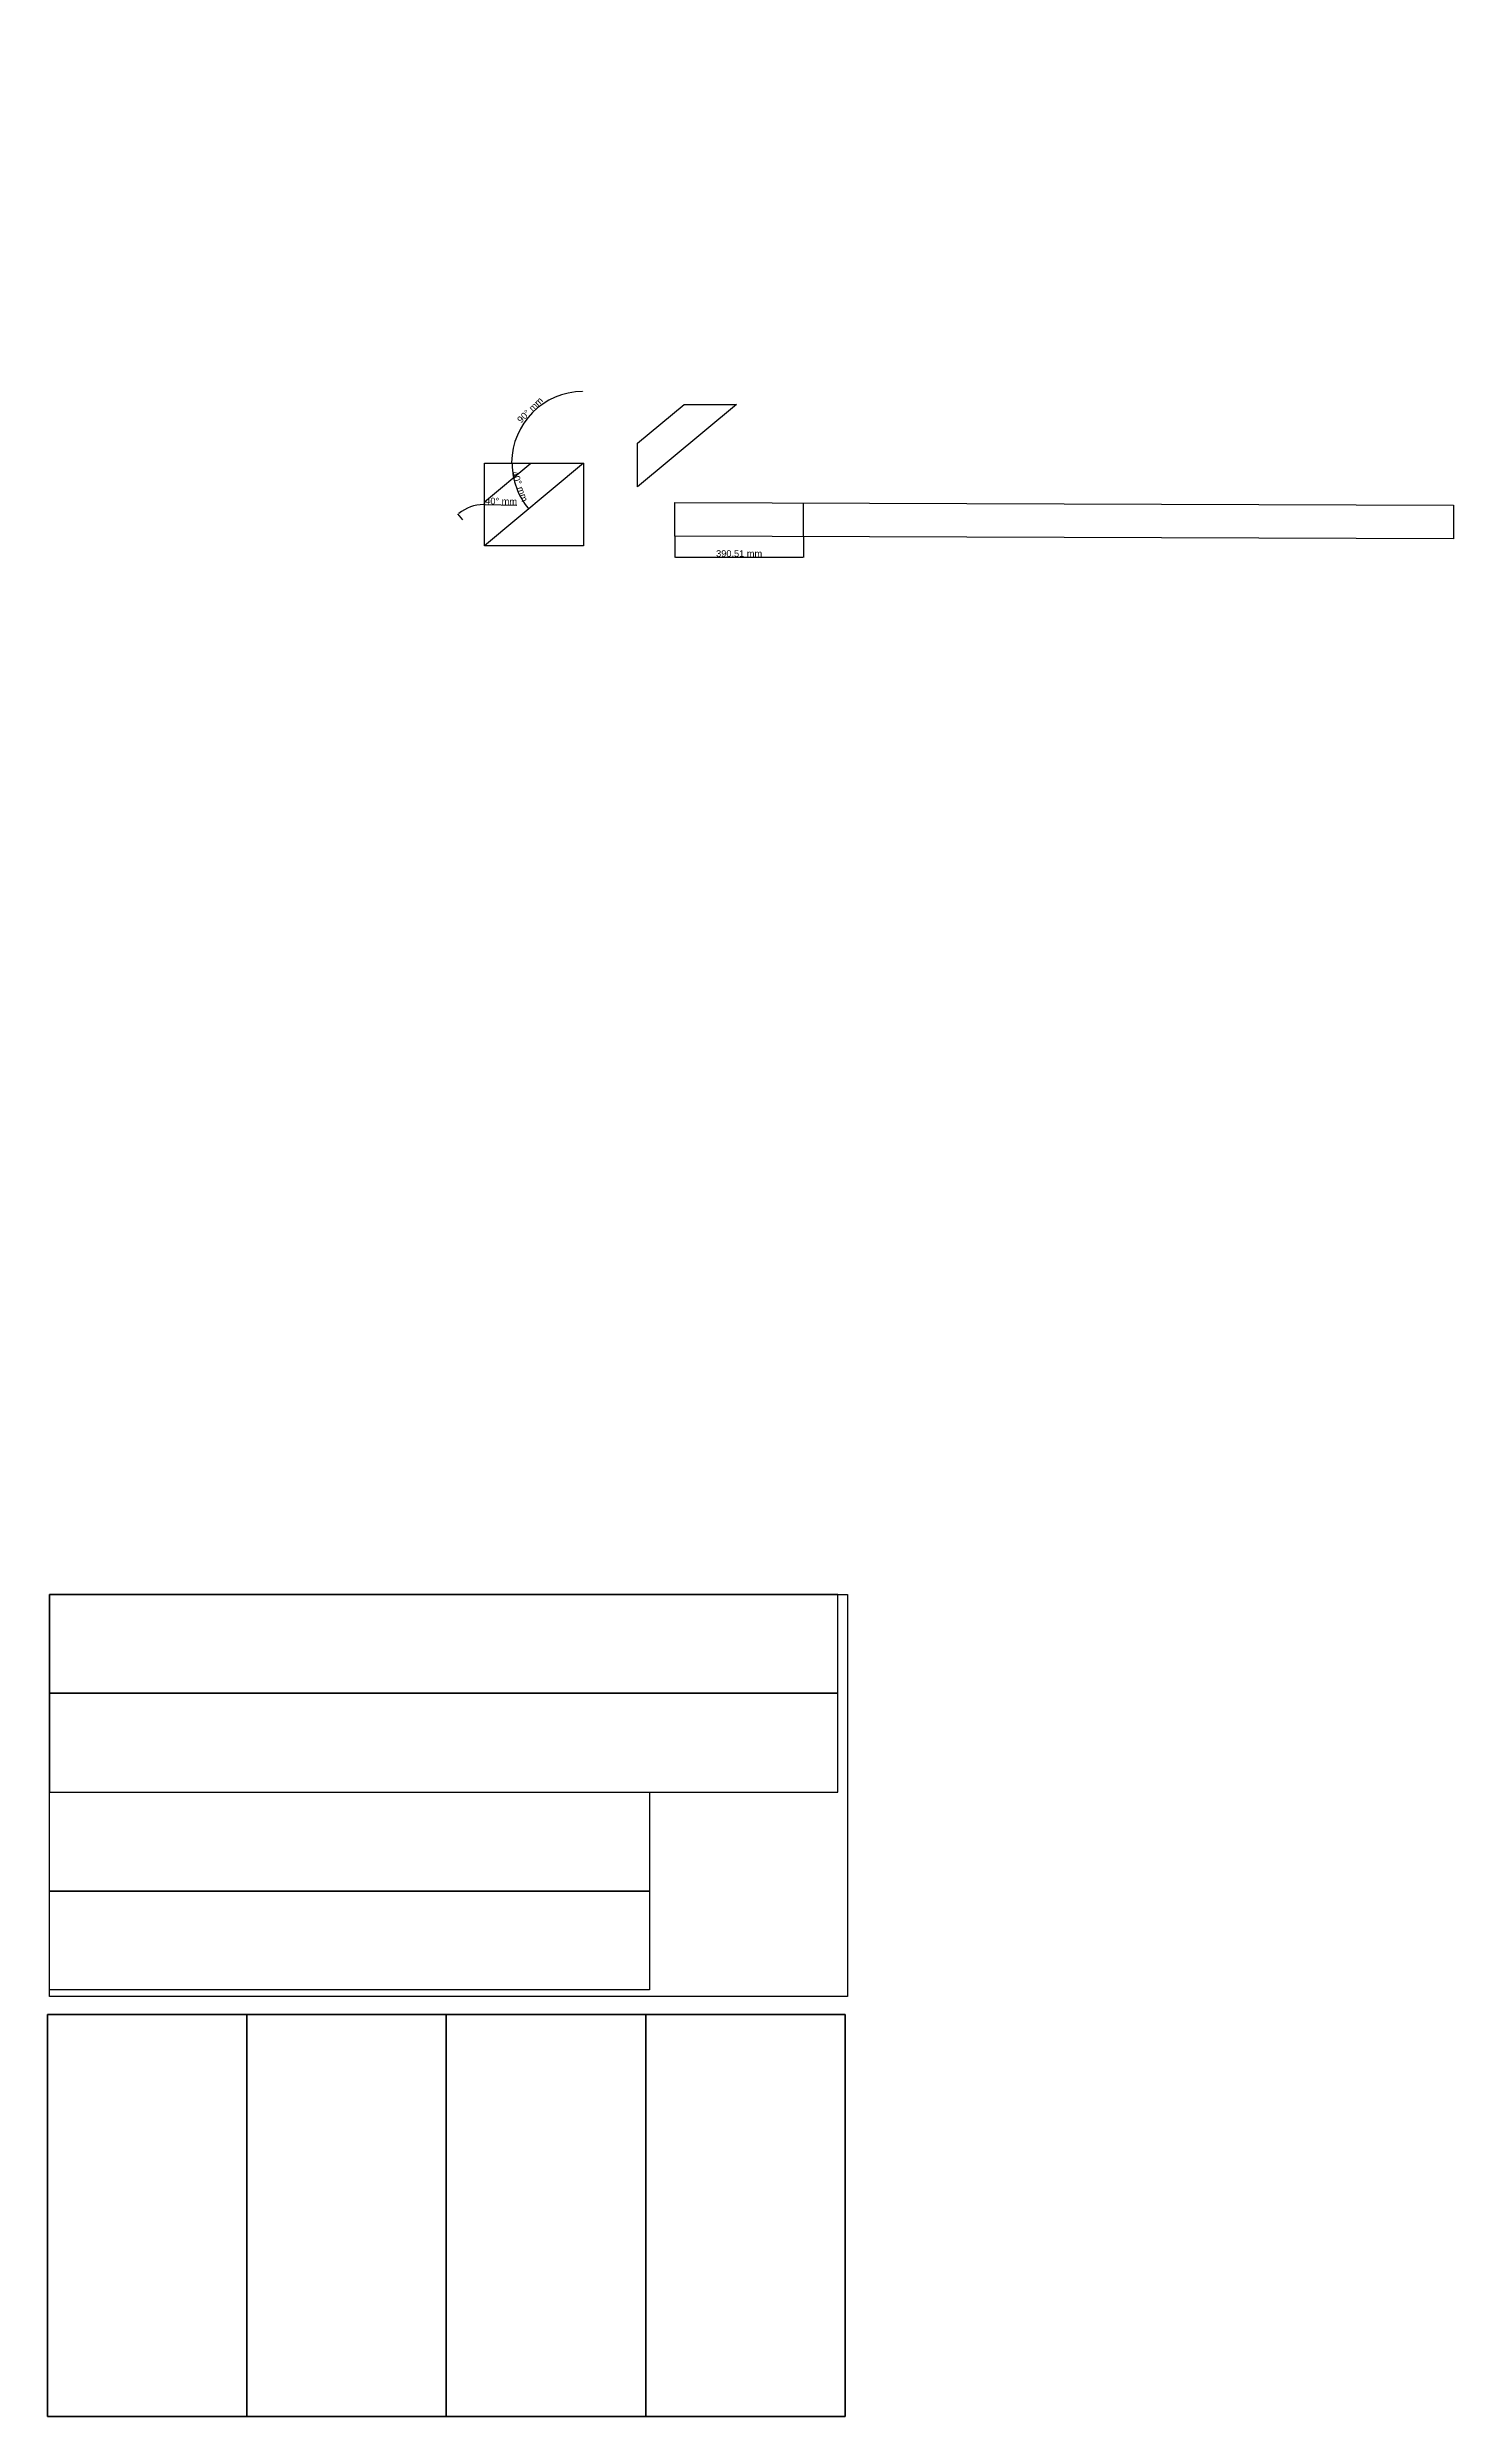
# Model space of a CAD drawing. Header units: millimetres. Extents: x -2408 to 21512, y -16072 to 7561.
# Drawn here: x 11236 to 15502, y 372 to 7561 of the extents above; entities that cross this region are included whole.
import ezdxf

# ---------------------------------------------------------------- set-up
doc = ezdxf.new("R2010")
doc.units = ezdxf.units.MM
doc.styles.get("Standard").update_dxf_attribs({"font": 'arial.ttf'})
doc.dimstyles.new('Copy of ISO-25', dxfattribs={"dimtxt": 20, "dimasz": 2.5, "dimexe": 1.252, "dimexo": 0.625, "dimtad": 1, "dimdsep": 46, "dimtxsty": 'Standard', "dimcen": 2.5, "dimclrd": 2, "dimclre": 2, "dimclrt": 1, "dimadec": 0, "dimazin": 0, "dimtfac": 1, "dimtmove": 0, "dimatfit": 3, "dimfxl": 1, "dimarcsym": 0})

# ---------------------------------------------------------------- blocks, each defined once
blk = doc.blocks.new('*D12')
at = {"color": 2, "lineweight": -2, "transparency": 16777216}
blk.add_arc((12862.1, 6299), 217.9, 90.65732, 179.34268, dxfattribs=at)
at = {"color": 2, "transparency": 16777216}
for points in [[(12859.6, 6517.3), (12859.6, 6516.5), (12862.1, 6516.9)], [(12644.6, 6301.5), (12643.7, 6301.5), (12644.1, 6299)]]:
    blk.add_solid(points, dxfattribs=at)
at = {"layer": 'Defpoints', "color": 0, "transparency": 16777216}
for p in [(12753.1, 6487.7), (12862.1, 6517.6), (12562.1, 6299), (12862.1, 6299), (12862.1, 6299)]:
    blk.add_point(p, dxfattribs=at)
at = {"color": 1, "transparency": 16777216, "insert": (12700.3, 6460.8), "char_height": 20, "attachment_point": 5, "rotation": 45}
blk.add_mtext('90° mm', dxfattribs=at)
blk = doc.blocks.new('*D13')
at = {"color": 2, "lineweight": -2, "transparency": 16777216}
blk.add_arc((12862.1, 6299), 216.1, 180.6629, 219.14267, dxfattribs=at)
at = {"color": 2, "transparency": 16777216}
for points in [[(12645.6, 6296.5), (12646.4, 6296.5), (12646, 6299)], [(12694.8, 6162.9), (12694.1, 6162.4), (12696.1, 6160.7)]]:
    blk.add_solid(points, dxfattribs=at)
at = {"layer": 'Defpoints', "color": 0, "transparency": 16777216}
for p in [(14376.6, 7561.1), (12562.1, 6299), (12862.1, 6299), (12651.7, 6249.4), (12562.1, 6049)]:
    blk.add_point(p, dxfattribs=at)
at = {"color": 1, "transparency": 16777216, "insert": (12669.1, 6229.2), "char_height": 20, "attachment_point": 5, "rotation": 289.90279}
blk.add_mtext('40° mm', dxfattribs=at)
blk = doc.blocks.new('*D14')
at = {"color": 2, "lineweight": -2, "transparency": 16777216}
for p, q in [((12496.4, 6127.9), (12481.2, 6146)), ((12564.6, 6174), (12660.2, 6172.1))]:
    blk.add_line(p, q, dxfattribs=at)
for start, end in [(91.14593, 128.65964), (88.85407, 90)]:
    blk.add_arc((12562.1, 6049), 125, start, end, dxfattribs=at)
at = {"color": 2, "transparency": 16777216}
for points in [[(12484.2, 6146.3), (12483.7, 6147), (12482, 6145.1)], [(12559.6, 6174.4), (12559.6, 6173.6), (12562.1, 6174)]]:
    blk.add_solid(points, dxfattribs=at)
at = {"layer": 'Defpoints', "color": 0, "transparency": 16777216}
for p in [(12562.1, 6299), (12496.8, 6127.4), (12506.2, 6160.9), (12562.1, 6049), (12562.1, 6049)]:
    blk.add_point(p, dxfattribs=at)
at = {"color": 1, "transparency": 16777216, "insert": (12612.6, 6183.9), "char_height": 20, "attachment_point": 5, "rotation": 358.85407}
blk.add_mtext('40° mm', dxfattribs=at)
blk = doc.blocks.new('*D15')
at = {"color": 2, "lineweight": -2, "transparency": 16777216}
for p, q in [((13139.3, 6077.1), (13139.3, 6013)), ((13529.8, 6075.7), (13529.8, 6013)), ((13141.8, 6014.3), (13527.3, 6014.3))]:
    blk.add_line(p, q, dxfattribs=at)
at = {"color": 2, "transparency": 16777216}
for points in [[(13141.8, 6014.7), (13141.8, 6013.8), (13139.3, 6014.3)], [(13527.3, 6014.7), (13527.3, 6013.8), (13529.8, 6014.3)]]:
    blk.add_solid(points, dxfattribs=at)
at = {"layer": 'Defpoints', "color": 0, "transparency": 16777216}
for p in [(13139.3, 6077.7), (13529.8, 6076.4), (13529.8, 6014.3)]:
    blk.add_point(p, dxfattribs=at)
at = {"color": 1, "transparency": 16777216, "insert": (13334.5, 6025.1), "char_height": 20, "attachment_point": 5}
blk.add_mtext('390.51 mm', dxfattribs=at)

msp = doc.modelspace()

# ---------------------------------------------------------------- linework, layer by layer
for p, q in [((12562.057, 6299.029), (12862.057, 6299.029)), ((12562.057, 6049.029), (12562.057, 6299.029)), ((12862.057, 6299.029), (12862.057, 6049.029)), ((13529.771, 6076.351), (13529.771, 6178.352)), ((12862.057, 6049.029), (12562.057, 6049.029)), ((11236.34, 1591.735), (12446.34, 1591.735)), ((12446.34, 1591.735), (13656.34, 1591.735))]:
    msp.add_line(p, q)
for points in [[(13026.687, 6360.301), (13167.358, 6477.527), (13326.687, 6477.527), (13026.687, 6227.527)], [(11242.707, 2866.569), (13662.707, 2866.569), (13662.707, 1646.569), (11242.707, 1646.569)], [(13633.707, 2866.569), (11242.707, 2866.569), (11242.707, 2566.569), (13633.707, 2566.569)], [(13633.707, 2566.569), (11242.707, 2566.569), (11242.707, 2266.569), (13633.707, 2266.569)], [(11242.707, 1966.569), (11242.707, 2266.569), (13062.707, 2266.569), (13062.707, 1966.569)], [(11242.707, 1666.569), (11242.707, 1966.569), (13062.707, 1966.569), (13062.707, 1666.569)], [(11236.34, 1591.735), (13656.34, 1591.735), (13656.34, 371.735), (11236.34, 371.735)], [(11236.34, 371.735), (11841.34, 371.735), (11841.34, 1591.735), (11236.34, 1591.735)], [(11841.34, 371.735), (12446.34, 371.735), (12446.34, 1591.735), (11841.34, 1591.735)], [(12446.34, 371.735), (13051.34, 371.735), (13051.34, 1591.735), (12446.34, 1591.735)], [(13051.34, 371.735), (13656.34, 371.735), (13656.34, 1591.735), (13051.34, 1591.735)]]:
    msp.add_lwpolyline(points, close=True)
for points in [[(12562.057, 6181.803), (12702.727, 6299.029)], [(12862.057, 6299.029), (12562.057, 6049.029)], [(13139.261, 6077.676), (13139.607, 6179.676), (15501.593, 6171.66), (15501.247, 6069.661), (13139.261, 6077.676)]]:
    msp.add_lwpolyline(points)

# ---------------------------------------------------------------- dimensions: what is measured, and where the dimension line sits
for base, line1, line2, picture, middle in [((12651.744, 6249.435), ((12562.057, 6299.029), (12862.057, 6299.029)), ((14376.595, 7561.145), (12562.057, 6049.029)), '*D13', (12669.071, 6229.159)), ((12753.099, 6487.749), ((12862.057, 6299.029), (12862.057, 6517.586)), ((12562.057, 6299.029), (12862.057, 6299.029)), '*D12', (12700.305, 6460.781)), ((12506.21, 6160.86), ((12562.057, 6049.029), (12562.057, 6299.029)), ((12562.057, 6049.029), (12496.758, 6127.388)), '*D14', (12612.592, 6183.882))]:
    dim = msp.add_angular_dim_2l(base=base, line1=line1, line2=line2, dimstyle='Copy of ISO-25', override={"dimpost": ' mm'})
    dim.commit()
    dim.dimension.update_dxf_attribs({"geometry": picture, "text_midpoint": middle})
dim = msp.add_linear_dim(base=(13529.771, 6014.255), p1=(13139.261, 6077.676), p2=(13529.771, 6076.351), dimstyle='Copy of ISO-25', override={"dimpost": ' mm'})
dim.commit()
dim.dimension.update_dxf_attribs({"geometry": '*D15', "text_midpoint": (13334.516, 6025.098)})

doc.saveas('drawing.dxf')
